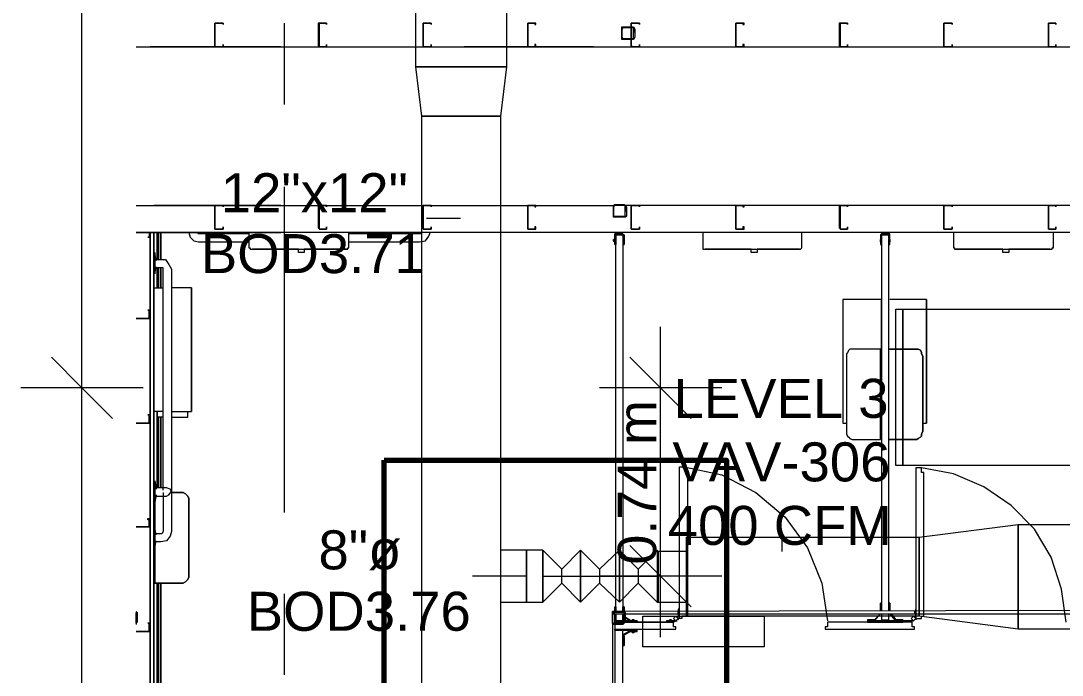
# Model space of a CAD drawing. Header units: metres. Extents: x -2 to 237, y -8 to 52.
# Drawn here: x 6.577 to 10.636, y 28.298 to 30.847 of the extents above; entities that cross this region are included whole.
import ezdxf

# ---------------------------------------------------------------- set-up
doc = ezdxf.new("R2010")
doc.units = ezdxf.units.M
doc.layers.add('HVAC - Ductos', color=5, linetype='Continuous', lineweight=0)
doc.layers.add('PDF3_Text', color=7, linetype='Continuous', lineweight=0)
doc.layers.add('PDF3_Geometry', color=7, linetype='Continuous', lineweight=0, true_color=0xaaaaaa)
doc.layers.add('PDF3_Solid Fills', color=7, linetype='Continuous', lineweight=0, true_color=0xffffff)
doc.styles.add('PDF Helvetica', font='')
doc.styles.get('PDF Helvetica').set_extended_font_data('Helvetica')

msp = doc.modelspace()

# ---------------------------------------------------------------- hatches: boundary and pattern name
at = {"layer": 'PDF3_Solid Fills', "lineweight": 0, "transparency": 33554559}
h = msp.add_hatch(color=256, dxfattribs=at)
h.paths.add_polyline_path([(8.924, 30.7783), (8.9606, 30.7737), (8.9606, 30.7737), (8.9606, 30.7783)])
h.paths.add_polyline_path([(8.9606, 30.8195), (8.9606, 30.8241), (8.924, 30.8241)])
h.paths.add_polyline_path([(8.9698, 30.8149), (8.9652, 30.8149), (8.9652, 30.7828), (8.9698, 30.8149)])
h = msp.add_hatch(color=256, dxfattribs=at)
h.paths.add_polyline_path([(8.8919, 30.0862), (8.9285, 30.0816), (8.9286, 30.0816), (8.9286, 30.0862)])
h.paths.add_polyline_path([(8.9286, 30.1274), (8.9286, 30.132), (8.8919, 30.132)])
h.paths.add_polyline_path([(8.9377, 30.1228), (8.9332, 30.1228), (8.9332, 30.0862), (8.9377, 30.1228)])
h = msp.add_hatch(color=256, dxfattribs=at)
h.paths.add_polyline_path([(8.9286, 28.5416), (8.9286, 28.5049), (8.9332, 28.5416)])
h.paths.add_polyline_path([(8.924, 28.5416), (8.924, 28.5461), (8.8873, 28.5461)])
h.paths.add_polyline_path([(8.8873, 28.5004), (8.924, 28.4958), (8.924, 28.5004)])

# ---------------------------------------------------------------- linework, layer by layer
at = {"layer": 'HVAC - Ductos', "lineweight": 0}
for points in [[(6.8156, 10.4051), (6.8156, 11.4134), (6.8156, 14.7502), (6.8156, 18.2289), (6.8156, 25.5898), (6.8156, 26.3553), (6.8156, 29.417), (6.8156, 33.6429), (6.8156, 34.9721), (6.8156, 39.8809), (6.8156, 42.938), (6.8156, 46.7926), (6.8156, 47.6818)], [(8.1402, 30.4757), (8.1173, 30.6683)], [(8.1173, 30.6683), (8.4702, 30.6683)], [(8.4702, 30.6683), (8.4473, 30.4757)], [(8.4473, 30.4757), (8.1402, 30.4757)], [(8.2914, 30.077), (8.1586, 30.077)], [(9.0707, 28.4453), (9.0707, 29.6553)], [(6.6965, 29.5362), (6.8156, 29.417), (6.9348, 29.2978)], [(8.9515, 29.5362), (9.0707, 29.417), (9.1898, 29.2978)], [(7.054, 29.417), (6.8156, 29.417), (6.5773, 29.417)], [(9.309, 29.417), (9.0707, 29.417), (8.8323, 29.417)], [(13.182, 28.4774), (10.464, 28.4774), (10.464, 28.8854), (13.182, 28.8854)], [(9.5428, 28.8349), (9.5428, 28.7799)], [(8.6856, 28.7112), (8.759, 28.7845), (8.759, 28.5828), (8.6856, 28.6562), (8.6856, 28.7112), (8.6123, 28.7845), (8.5482, 28.7845), (8.5482, 28.7799), (8.5482, 28.7708), (8.5482, 28.7524), (8.5482, 28.7341), (8.5482, 28.7066), (8.5482, 28.6836), (8.5482, 28.6562), (8.5482, 28.6332), (8.5482, 28.6104), (8.5482, 28.592), (8.5482, 28.5828), (8.6123, 28.5828), (8.6123, 28.7845), (8.6123, 28.5828), (8.6856, 28.6562)], [(8.8323, 28.7112), (8.9102, 28.7845), (8.9102, 28.5828), (8.8323, 28.6562), (8.759, 28.5828), (8.759, 28.7845), (8.8323, 28.7112), (8.8323, 28.6562)], [(8.9836, 28.7112), (9.0569, 28.7845), (9.0569, 28.5828), (8.9836, 28.6562), (8.9102, 28.5828), (8.9102, 28.7845), (8.9836, 28.7112), (8.9836, 28.6562)], [(8.9515, 28.8028), (9.0707, 28.6836), (9.1898, 28.5645)], [(9.0569, 28.7845), (9.0569, 28.7799), (9.0569, 28.7616), (9.0569, 28.7341), (9.0569, 28.702), (9.0569, 28.6653), (9.0569, 28.6332), (9.0569, 28.6058), (9.0569, 28.5874), (9.0569, 28.5828)], [(8.5482, 28.6836), (8.3373, 28.6836)], [(8.6123, 28.6836), (8.6765, 28.6836), (8.7269, 28.6836), (8.7682, 28.6836), (8.8002, 28.6836), (8.8323, 28.6836), (8.869, 28.6836), (8.9011, 28.6836), (8.9423, 28.6836), (8.9927, 28.6836), (9.0569, 28.6836)], [(9.309, 28.6836), (9.0707, 28.6836), (8.8323, 28.6836)]]:
    msp.add_lwpolyline(points, dxfattribs=at)
for points in [[(8.1173, 30.6683), (8.1173, 34.0095), (8.4702, 34.0095), (8.4702, 30.6683)], [(8.4473, 30.4757), (8.4473, 27.9458), (8.1402, 27.9458), (8.1402, 30.4757)], [(10.0148, 29.7241), (10.0148, 29.1145), (9.9873, 29.1145), (9.9873, 29.7241)], [(13.0307, 29.1145), (10.0148, 29.1145), (10.0148, 29.7241), (13.0307, 29.7241)], [(10.464, 28.4774), (10.079, 28.5278), (10.079, 28.8349), (10.464, 28.8854)], [(9.1715, 28.8349), (10.079, 28.8349), (10.079, 28.5278), (9.1715, 28.5278)], [(8.5482, 28.6836), (8.5482, 28.7066), (8.5482, 28.7341), (8.5482, 28.7524), (8.5482, 28.7708), (8.5482, 28.7799), (8.5482, 28.7845), (8.4473, 28.7845), (8.4473, 28.7799), (8.4473, 28.7708), (8.4473, 28.7524), (8.4473, 28.7341), (8.4473, 28.7066), (8.4473, 28.6836), (8.4473, 28.6562), (8.4473, 28.6332), (8.4473, 28.6104), (8.4473, 28.592), (8.4473, 28.5828), (8.5482, 28.5828), (8.5482, 28.592), (8.5482, 28.6104), (8.5482, 28.6332), (8.5482, 28.6562)], [(8.6123, 28.7845), (8.6123, 28.7799), (8.6123, 28.7708), (8.6123, 28.7524), (8.6123, 28.7341), (8.6123, 28.7066), (8.6123, 28.6836), (8.6123, 28.6562), (8.6123, 28.6332), (8.6123, 28.6104), (8.6123, 28.592), (8.6123, 28.5828), (8.6123, 28.592), (8.6123, 28.6104), (8.6123, 28.6332), (8.6123, 28.6562), (8.6123, 28.6836), (8.6123, 28.7066), (8.6123, 28.7341), (8.6123, 28.7524), (8.6123, 28.7708), (8.6123, 28.7799)], [(9.0615, 28.7799), (9.0615, 28.7754), (9.0615, 28.757), (9.0615, 28.7341), (9.0615, 28.6974), (9.0615, 28.6653), (9.0615, 28.6332), (9.0615, 28.6058), (9.0615, 28.5874), (9.0615, 28.5828), (9.1715, 28.5828), (9.1715, 28.5874), (9.1715, 28.5966), (9.1715, 28.6104), (9.1715, 28.6332), (9.1715, 28.6562), (9.1715, 28.6836), (9.1715, 28.7066), (9.1715, 28.7341), (9.1715, 28.7524), (9.1715, 28.7708), (9.1715, 28.7799), (9.0615, 28.7799), (9.0569, 28.7845), (9.0569, 28.7799), (9.0569, 28.7616), (9.0569, 28.7341), (9.0569, 28.702), (9.0569, 28.6653), (9.0569, 28.6332), (9.0569, 28.6058), (9.0569, 28.5874), (9.0569, 28.5828), (9.0615, 28.5828), (9.0615, 28.5874), (9.0615, 28.6058), (9.0615, 28.6332), (9.0615, 28.6653), (9.0615, 28.6974), (9.0615, 28.7341), (9.0615, 28.757), (9.0615, 28.7754)], [(9.0615, 28.7799), (9.0615, 28.7708), (9.0615, 28.7524), (9.0615, 28.7341), (9.0615, 28.7066), (9.0615, 28.6836), (9.0615, 28.6562), (9.0615, 28.6332), (9.0615, 28.6104), (9.0615, 28.5966), (9.0615, 28.5874), (9.0615, 28.5828), (9.0615, 28.5874), (9.0615, 28.5966), (9.0615, 28.6104), (9.0615, 28.6332), (9.0615, 28.6562), (9.0615, 28.6836), (9.0615, 28.7066), (9.0615, 28.7341), (9.0615, 28.7524), (9.0615, 28.7708)], [(9.0019, 28.4086), (9.0019, 28.5278), (9.474, 28.5278), (9.474, 28.4086)]]:
    msp.add_lwpolyline(points, close=True, dxfattribs=at)
at = {"layer": 'PDF3_Geometry', "lineweight": 0}
for points in [[(7.3656, 30.8378), (7.3335, 30.8378), (7.3335, 30.7507), (7.3335, 30.7461), (7.3656, 30.7461), (7.3656, 30.7553), (7.3656, 30.7461), (7.3335, 30.7461), (7.3335, 30.7507), (7.3335, 30.8378), (7.3656, 30.8378), (7.3656, 30.8333)], [(7.769, 30.8378), (7.7414, 30.8378), (7.7368, 30.8378), (7.7368, 30.7507), (7.7414, 30.7461), (7.769, 30.7461), (7.769, 30.7553), (7.769, 30.7461), (7.7414, 30.7461), (7.7414, 30.7507), (7.7414, 30.8378), (7.769, 30.8378), (7.769, 30.8333)], [(8.1448, 30.8378), (8.1448, 30.7507), (8.1448, 30.7461), (8.1769, 30.7461), (8.1769, 30.7553), (8.1769, 30.7461), (8.1448, 30.7461), (8.1448, 30.7507), (8.1448, 30.8378), (8.1769, 30.8378)], [(8.1769, 30.8333), (8.1769, 30.8378)], [(8.5848, 30.8378), (8.5527, 30.8378), (8.5527, 30.7507), (8.5527, 30.7461), (8.5848, 30.7461), (8.5848, 30.7553), (8.5802, 30.7553), (8.5802, 30.7461), (8.5527, 30.7461), (8.5527, 30.7507), (8.5527, 30.8378), (8.5802, 30.8378), (8.5802, 30.8333), (8.5848, 30.8333)], [(8.924, 30.7783), (8.9606, 30.7783), (8.9652, 30.7783), (8.9652, 30.7828), (8.9652, 30.8149), (8.9652, 30.8195), (8.9606, 30.8195), (8.924, 30.8195), (8.9194, 30.8149), (8.9194, 30.8241), (8.924, 30.8241), (8.9606, 30.8241), (8.9652, 30.8241), (8.9698, 30.8149), (8.9698, 30.7828), (8.9652, 30.7737), (8.9606, 30.7737), (8.924, 30.7737), (8.9194, 30.7737), (8.9194, 30.7828)], [(8.9606, 30.8378), (8.956, 30.8378), (8.956, 30.8241), (8.956, 30.8378), (8.9606, 30.8378), (8.9882, 30.8378)], [(8.956, 30.7783), (8.956, 30.8195)], [(8.9882, 30.8333), (8.9882, 30.8378)], [(9.396, 30.8378), (9.364, 30.8378), (9.364, 30.7507), (9.364, 30.7461), (9.396, 30.7461), (9.396, 30.7553), (9.3915, 30.7553), (9.3915, 30.7461), (9.364, 30.7461), (9.364, 30.7507), (9.364, 30.8378), (9.3915, 30.8378), (9.3915, 30.8333), (9.396, 30.8333)], [(9.7994, 30.8378), (9.7719, 30.8378), (9.7673, 30.8378), (9.7673, 30.7507), (9.7719, 30.7461), (9.7994, 30.7461), (9.7994, 30.7553), (9.7994, 30.7461), (9.7719, 30.7461), (9.7719, 30.7507), (9.7719, 30.8378), (9.7994, 30.8378), (9.7994, 30.8333)], [(10.2073, 30.8378), (10.1752, 30.8378), (10.1752, 30.7507), (10.1752, 30.7461), (10.2073, 30.7461), (10.2073, 30.7553), (10.2073, 30.7461), (10.1752, 30.7461), (10.1752, 30.7507), (10.1752, 30.8378), (10.2073, 30.8378), (10.2073, 30.8333)], [(10.6106, 30.8378), (10.5832, 30.8378), (10.5832, 30.7507), (10.5832, 30.7461), (10.6106, 30.7461), (10.6106, 30.7553), (10.6106, 30.7461), (10.5832, 30.7461), (10.5832, 30.7507), (10.5832, 30.8378), (10.6106, 30.8378), (10.6106, 30.8333)], [(8.956, 30.7507), (8.9606, 30.7461), (8.9882, 30.7461), (8.9882, 30.7553), (8.9882, 30.7461), (8.9606, 30.7461), (8.956, 30.7461), (8.956, 30.7507), (8.956, 30.7737)], [(7.109, 30.1274), (7.0998, 30.1274), (7.109, 30.1274), (7.1135, 30.1274), (7.1181, 30.1274), (7.1135, 30.1274)], [(7.3656, 30.1274), (7.3335, 30.1274), (7.3335, 30.0403), (7.3335, 30.0358), (7.3656, 30.0358), (7.3656, 30.0449), (7.3656, 30.0358), (7.3335, 30.0358), (7.3335, 30.0403), (7.3335, 30.1274), (7.3656, 30.1274), (7.3656, 30.1228)], [(7.769, 30.1274), (7.7414, 30.1274), (7.7368, 30.1274), (7.7368, 30.0403), (7.7414, 30.0358), (7.769, 30.0358), (7.769, 30.0449), (7.769, 30.0358), (7.7414, 30.0358), (7.7414, 30.0403), (7.7414, 30.1274), (7.769, 30.1274), (7.769, 30.1228)], [(8.1448, 30.1274), (8.1448, 30.0403), (8.1448, 30.0358), (8.1769, 30.0358), (8.1769, 30.0449), (8.1769, 30.0358), (8.1448, 30.0358), (8.1448, 30.0403), (8.1448, 30.1274), (8.1769, 30.1274)], [(8.1769, 30.1228), (8.1769, 30.1274)], [(8.5848, 30.1274), (8.5527, 30.1274), (8.5527, 30.0403), (8.5527, 30.0358), (8.5848, 30.0358), (8.5848, 30.0449), (8.5802, 30.0449), (8.5802, 30.0358), (8.5527, 30.0358), (8.5527, 30.0403), (8.5527, 30.1274), (8.5802, 30.1274), (8.5802, 30.1228), (8.5848, 30.1228)], [(8.9377, 30.0862), (8.9332, 30.0816), (8.9286, 30.0816), (8.8919, 30.0816), (8.8873, 30.0816), (8.8873, 30.0862), (8.8873, 30.1228), (8.8873, 30.1274), (8.8919, 30.132), (8.9286, 30.132), (8.9332, 30.1274), (8.9377, 30.1228)], [(8.9286, 30.1274), (8.8919, 30.1274), (8.8873, 30.1228), (8.8873, 30.0862), (8.8919, 30.0862), (8.9286, 30.0862), (8.9332, 30.0862), (8.9332, 30.1228), (8.9332, 30.1274)], [(8.9882, 30.1274), (8.9606, 30.1274), (8.956, 30.1274), (8.956, 30.0403), (8.956, 30.0358), (8.9606, 30.0358), (8.9882, 30.0358), (8.9882, 30.0449), (8.9882, 30.0358), (8.9606, 30.0358), (8.956, 30.0358), (8.956, 30.0403), (8.956, 30.1274), (8.9606, 30.1274), (8.9882, 30.1274), (8.9882, 30.1228)], [(9.396, 30.1274), (9.364, 30.1274), (9.364, 30.0403), (9.364, 30.0358), (9.396, 30.0358), (9.396, 30.0449), (9.3915, 30.0449), (9.3915, 30.0358), (9.364, 30.0358), (9.364, 30.0403), (9.364, 30.1274), (9.3915, 30.1274), (9.3915, 30.1228), (9.396, 30.1228)], [(9.7994, 30.1274), (9.7719, 30.1274), (9.7673, 30.1274), (9.7673, 30.0403), (9.7719, 30.0358), (9.7994, 30.0358), (9.7994, 30.0449), (9.7994, 30.0358), (9.7719, 30.0358), (9.7719, 30.0403), (9.7719, 30.1274), (9.7994, 30.1274), (9.7994, 30.1228)], [(10.2073, 30.1274), (10.1752, 30.1274), (10.1752, 30.0403), (10.1752, 30.0358), (10.2073, 30.0358), (10.2073, 30.0449), (10.2073, 30.0358), (10.1752, 30.0358), (10.1752, 30.0403), (10.1752, 30.1274), (10.2073, 30.1274), (10.2073, 30.1228)], [(10.6106, 30.1274), (10.5832, 30.1274), (10.5832, 30.0403), (10.5832, 30.0358), (10.6106, 30.0358), (10.6106, 30.0449), (10.6106, 30.0358), (10.5832, 30.0358), (10.5832, 30.0403), (10.5832, 30.1274), (10.6106, 30.1274), (10.6106, 30.1228)], [(7.0952, 29.9395), (7.0952, 30.022)], [(7.109, 29.9166), (7.109, 30.022)], [(7.109, 30.022), (7.109, 29.9166)], [(7.1135, 29.9166), (7.1135, 30.022)], [(7.1135, 29.9166), (7.1135, 30.022)], [(8.8919, 29.9945), (8.8873, 29.9945)], [(8.8919, 30.0128), (8.8919, 30.0174), (8.8965, 30.0174), (8.924, 30.0174), (8.924, 30.0128), (8.9286, 30.0128), (8.9286, 29.9762), (8.924, 29.9762), (8.9286, 29.9762), (8.9286, 30.0128), (8.924, 30.0128), (8.924, 30.0174), (8.8965, 30.0174), (8.8919, 30.0174), (8.8919, 30.0128), (8.8919, 29.9762), (8.8965, 29.9762), (8.8965, 30.0128), (8.924, 30.0128), (8.8965, 30.0128), (8.8965, 29.9762), (8.8919, 29.9762)], [(8.8919, 29.9854), (8.8919, 29.9899), (8.8919, 29.9945), (8.8919, 29.9899)], [(8.8919, 29.9854), (8.8919, 29.9899), (8.8919, 29.9945), (8.8919, 29.9899)], [(8.9286, 29.9945), (8.9286, 29.9899), (8.9286, 29.9854), (8.9286, 29.9899)], [(8.9286, 29.9945), (8.9286, 29.9899), (8.9286, 29.9854), (8.9286, 29.9899)], [(9.9278, 30.0128), (9.9278, 29.9762), (9.9323, 29.9762), (9.9323, 30.0128), (9.9598, 30.0128), (9.9598, 29.9762), (9.9644, 29.9762), (9.9644, 30.0128), (9.9644, 30.0174), (9.9598, 30.0174), (9.9323, 30.0174)], [(9.9278, 29.9854), (9.9278, 29.9899), (9.9278, 29.9945), (9.9278, 29.9899)], [(9.9278, 29.9854), (9.9278, 29.9899), (9.9278, 29.9945), (9.9278, 29.9899)], [(9.9644, 29.9945), (9.9644, 29.9899), (9.9644, 29.9854), (9.9644, 29.9899)], [(9.9644, 29.9945), (9.9644, 29.9899), (9.9644, 29.9854), (9.9644, 29.9899)], [(7.7323, 29.9578), (7.6819, 29.9578)], [(8.8873, 29.9899), (8.8919, 29.9854)], [(8.9286, 29.9854), (8.9286, 29.9899)], [(9.4969, 29.9578), (9.4465, 29.9578)], [(9.9278, 29.9899), (9.9278, 29.9854)], [(9.9644, 29.9854), (9.9644, 29.9899)], [(10.4732, 29.9578), (10.4274, 29.9578)], [(7.0998, 29.9441), (7.0998, 29.9349), (7.0998, 29.9211), (7.0998, 29.8982), (7.0998, 29.8754), (7.0998, 29.8616), (7.0998, 29.8662), (7.0998, 29.8845), (7.0998, 29.9074), (7.0998, 29.9257), (7.0998, 29.9395)], [(7.0998, 29.8616), (7.0998, 29.8662), (7.0998, 29.88), (7.0998, 29.9028), (7.0998, 29.9211), (7.0998, 29.9349), (7.0998, 29.9441), (7.0998, 29.9349), (7.0998, 29.9211), (7.0998, 29.9028), (7.0998, 29.88), (7.0998, 29.8662)], [(7.0998, 29.9166), (7.0998, 29.912), (7.0998, 29.9074), (7.0998, 29.9028), (7.0998, 29.8982), (7.0998, 29.8937), (7.0998, 29.8891), (7.0998, 29.8937), (7.0998, 29.8982), (7.0998, 29.9028), (7.0998, 29.9074), (7.0998, 29.912)], [(7.109, 29.8066), (7.109, 29.8845)], [(7.109, 29.8845), (7.109, 29.8066)], [(7.1135, 29.8066), (7.1135, 29.8845)], [(7.1135, 29.8066), (7.1135, 29.8845)], [(7.0952, 29.8066), (7.0952, 29.8662)], [(7.0952, 29.8066), (7.0952, 29.8662)], [(7.0814, 29.6874), (7.0769, 29.6874), (7.0769, 29.7195), (7.0723, 29.7195), (7.0814, 29.7195)], [(9.9278, 29.5682), (9.8223, 29.5682), (9.8178, 29.5682), (9.8086, 29.5682), (9.804, 29.5637), (9.7994, 29.5545), (9.7948, 29.5499), (9.7948, 29.5407), (9.7948, 29.2474), (9.7948, 29.2382), (9.7994, 29.2291), (9.804, 29.2245), (9.8086, 29.2199), (9.8178, 29.2153), (9.8223, 29.2153), (9.9278, 29.2153), (9.9278, 29.5682), (9.8223, 29.5682), (9.8178, 29.5682), (9.8086, 29.5682), (9.804, 29.5637), (9.7994, 29.5545), (9.7948, 29.5499), (9.7948, 29.5407), (9.7948, 29.2474), (9.7948, 29.2382), (9.7994, 29.2291), (9.804, 29.2245), (9.8086, 29.2199), (9.8178, 29.2153), (9.8223, 29.2153), (9.9278, 29.2153), (9.9278, 29.5682), (9.8223, 29.5682), (9.8178, 29.5682), (9.8086, 29.5682), (9.804, 29.5637), (9.7994, 29.5545), (9.7948, 29.5499), (9.7948, 29.5407), (9.7948, 29.2474), (9.7948, 29.2382), (9.7994, 29.2291), (9.804, 29.2245), (9.8086, 29.2199), (9.8178, 29.2153), (9.8223, 29.2153), (9.9278, 29.2153)], [(9.9598, 29.5682), (10.0606, 29.5682), (10.0698, 29.5682), (10.0744, 29.5682), (10.0836, 29.5637), (10.0882, 29.5545), (10.0882, 29.5499), (10.0928, 29.5407), (10.0928, 29.2474), (10.0882, 29.2382), (10.0882, 29.2291), (10.0836, 29.2245), (10.0744, 29.2199), (10.0698, 29.2153), (10.0606, 29.2153), (9.9598, 29.2153), (10.0606, 29.2153), (10.0698, 29.2153), (10.0744, 29.2199), (10.0836, 29.2245), (10.0882, 29.2291), (10.0882, 29.2382), (10.0928, 29.2474), (10.0928, 29.5407), (10.0882, 29.5499), (10.0882, 29.5545), (10.0836, 29.5637), (10.0744, 29.5682), (10.0698, 29.5682), (10.0606, 29.5682)], [(7.0814, 29.2841), (7.0769, 29.2795), (7.0769, 29.2841), (7.0769, 29.3116), (7.0723, 29.3116), (7.0814, 29.3116)], [(7.0952, 29.0504), (7.0952, 29.3254)], [(7.0952, 29.0504), (7.0952, 29.3254)], [(7.109, 29.3254), (7.109, 29.0274), (7.109, 29.3024), (7.109, 29.0274)], [(7.1135, 29.0274), (7.1135, 29.3024)], [(7.1135, 29.0274), (7.1135, 29.3024)], [(10.0973, 28.5278), (10.0973, 29.087), (10.0882, 29.087), (10.0882, 29.1053), (10.0652, 29.1053), (10.0652, 28.5186), (10.0882, 28.5186), (10.0882, 28.5278)], [(7.0998, 29.0549), (7.0998, 29.0458), (7.0998, 29.032), (7.0998, 29.0091), (7.0998, 28.9862), (7.0998, 28.977), (7.0998, 28.9724), (7.0998, 28.977), (7.0998, 28.9953), (7.0998, 29.0182), (7.0998, 29.0366), (7.0998, 29.0504)], [(7.0998, 28.9724), (7.0998, 28.977), (7.0998, 28.9907), (7.0998, 29.0136), (7.0998, 29.032), (7.0998, 29.0458), (7.0998, 29.0549), (7.0998, 29.0458), (7.0998, 29.032), (7.0998, 29.0136), (7.0998, 28.9907), (7.0998, 28.977)], [(7.0998, 29.0549), (7.0998, 29.0458), (7.0998, 29.032), (7.0998, 29.0091), (7.0998, 28.9862), (7.0998, 28.977), (7.0998, 28.9724), (7.0998, 28.977), (7.0998, 28.9953), (7.0998, 29.0182), (7.0998, 29.0366), (7.0998, 29.0504)], [(7.0998, 28.9724), (7.0998, 28.977), (7.0998, 28.9907), (7.0998, 29.0136), (7.0998, 29.032), (7.0998, 29.0458), (7.0998, 29.0549), (7.0998, 29.0458), (7.0998, 29.032), (7.0998, 29.0136), (7.0998, 28.9907), (7.0998, 28.977)], [(7.0998, 29.0136), (7.0998, 29.0182), (7.0998, 29.0228), (7.0998, 29.0274), (7.0998, 29.0228), (7.0998, 29.0182), (7.0998, 29.0136), (7.0998, 29.0091), (7.0998, 29.0045), (7.0998, 28.9999), (7.0998, 29.0045), (7.0998, 29.0091), (7.0998, 29.0136), (7.0998, 29.0091), (7.0998, 29.0045), (7.0998, 28.9999), (7.0998, 29.0045), (7.0998, 29.0091), (7.0998, 29.0136), (7.0998, 29.0182), (7.0998, 29.0228), (7.0998, 29.0274), (7.0998, 29.0228), (7.0998, 29.0182)], [(7.164, 29.0091), (7.2006, 29.0091), (7.2098, 29.0091), (7.219, 29.0045), (7.2235, 28.9999), (7.2281, 28.9953), (7.2327, 28.9862), (7.2327, 28.9816), (7.2327, 28.6836), (7.2327, 28.6791), (7.2281, 28.6699), (7.2235, 28.6653), (7.219, 28.6608), (7.2098, 28.6562), (7.2006, 28.6562), (7.0998, 28.6562), (7.0998, 29.0091), (7.0998, 28.6562), (7.2006, 28.6562), (7.2098, 28.6562), (7.219, 28.6608), (7.2235, 28.6653), (7.2281, 28.6699), (7.2327, 28.6791), (7.2327, 28.6836), (7.2327, 28.9816), (7.2327, 28.9862), (7.2281, 28.9953), (7.2235, 28.9999), (7.219, 29.0045), (7.2098, 29.0091), (7.2006, 29.0091)], [(7.0952, 28.8716), (7.0952, 28.977)], [(7.0952, 28.8716), (7.0952, 28.977)], [(7.0814, 28.8762), (7.0769, 28.8762), (7.0769, 28.9036), (7.0723, 28.9036), (7.0723, 28.9082), (7.0814, 28.9082)], [(7.0998, 28.8716), (7.0998, 28.867), (7.0998, 28.8486), (7.0998, 28.8257), (7.0998, 28.8074), (7.0998, 28.7936), (7.0998, 28.7982), (7.0998, 28.8166), (7.0998, 28.8395), (7.0998, 28.8578)], [(7.0998, 28.7936), (7.0998, 28.7982), (7.0998, 28.812), (7.0998, 28.8303), (7.0998, 28.8532), (7.0998, 28.867), (7.0998, 28.8716), (7.0998, 28.867), (7.0998, 28.8532), (7.0998, 28.8303), (7.0998, 28.812), (7.0998, 28.7982)], [(7.0998, 28.8166), (7.0998, 28.8211), (7.0998, 28.8257), (7.0998, 28.8303), (7.0998, 28.8349), (7.0998, 28.8395), (7.0998, 28.8441), (7.0998, 28.8486), (7.0998, 28.8441), (7.0998, 28.8395), (7.0998, 28.8349), (7.0998, 28.8303), (7.0998, 28.8257), (7.0998, 28.8211)], [(7.0952, 26.9832), (7.0952, 28.7936)], [(7.1135, 26.997), (7.1135, 28.6562), (7.1135, 26.997), (7.1135, 28.6562), (7.1135, 26.997), (7.1135, 28.6562), (7.1135, 26.997), (8.8827, 26.997), (8.8919, 26.997), (8.8827, 26.997), (7.109, 26.997), (7.109, 28.6562), (7.109, 26.997), (7.109, 28.6562), (7.109, 26.997), (7.109, 28.6562), (7.109, 26.997), (8.8782, 26.997), (7.109, 26.997), (8.8782, 26.997)], [(7.1227, 27.0107), (7.1227, 28.6562), (7.1227, 27.0107), (8.8827, 27.0107)], [(8.9332, 28.5049), (8.9286, 28.5004), (8.924, 28.4958), (8.8873, 28.4958), (8.8827, 28.5004), (8.8827, 28.5049), (8.8827, 28.5416), (8.8827, 28.5461), (8.8873, 28.5461), (8.924, 28.5461), (8.9286, 28.5461), (8.9332, 28.5416)], [(8.924, 28.5416), (8.8873, 28.5416), (8.8827, 28.5416), (8.8827, 28.5049), (8.8873, 28.5004), (8.924, 28.5004), (8.9286, 28.5004), (8.9286, 28.5049), (8.9286, 28.5416)], [(8.8919, 28.5599), (8.8919, 28.5553)], [(8.8919, 28.5507), (8.8919, 28.5553), (8.8919, 28.5599), (8.8919, 28.5553)], [(8.8919, 28.5507), (8.8919, 28.5553), (8.8919, 28.5599), (8.8919, 28.5553)], [(8.9286, 28.5553), (8.9286, 28.5599)], [(8.9286, 28.5599), (8.9286, 28.5553), (8.9286, 28.5507), (8.9286, 28.5553)], [(8.9286, 28.5599), (8.9286, 28.5553), (8.9286, 28.5507), (8.9286, 28.5553)], [(8.9286, 28.537), (8.9286, 28.5278)], [(9.9278, 28.5645), (9.9278, 28.5599)], [(9.9278, 28.5553), (9.9278, 28.5599), (9.9278, 28.5645), (9.9278, 28.5599)], [(9.9278, 28.5553), (9.9278, 28.5599), (9.9278, 28.5645), (9.9278, 28.5599)], [(9.9644, 28.5599), (9.9644, 28.5645)], [(10.0652, 28.5278), (10.0652, 28.5553)], [(7.0814, 28.4728), (7.0769, 28.4682), (7.0769, 28.4728), (7.0769, 28.5004), (7.0723, 28.5004), (7.0814, 28.5004)], [(8.9286, 28.5049), (8.8965, 28.5049), (8.8919, 28.5049)], [(8.9011, 28.5095), (8.9056, 28.5095), (8.9102, 28.5095), (8.9056, 28.5095)], [(8.9011, 28.5095), (8.9056, 28.5095), (8.9102, 28.5095), (8.9056, 28.5095)], [(8.9102, 28.5095), (8.9056, 28.5095)], [(8.9515, 28.5095), (8.979, 28.5095), (8.9515, 28.5095), (8.9515, 28.514), (8.9332, 28.5232)], [(8.9606, 28.514), (8.9606, 28.5095)], [(8.9698, 28.5095), (8.9652, 28.514)], [(9.1394, 28.5186), (9.1302, 28.5278), (9.121, 28.5186), (9.1302, 28.5095)], [(10.0606, 28.4774), (10.0606, 28.4866), (10.0515, 28.4866), (10.0515, 28.5049), (9.7215, 28.5049), (9.7215, 28.4866), (9.7123, 28.4866), (9.7123, 28.4774)], [(10.0148, 28.5049), (10.0148, 28.5095), (9.8773, 28.5095), (9.8773, 28.5049)], [(9.8957, 28.514), (9.8911, 28.514)], [(9.8911, 28.514), (9.8957, 28.514), (9.9002, 28.514), (9.9048, 28.514), (9.9002, 28.514), (9.8957, 28.514)], [(9.8911, 28.514), (9.8957, 28.514), (9.9002, 28.514), (9.9048, 28.514), (9.9002, 28.514), (9.8957, 28.514)], [(9.9048, 28.514), (9.9002, 28.514)], [(10.0011, 28.514), (9.9965, 28.514)], [(10.0652, 28.5186), (10.056, 28.5278), (10.0469, 28.5186), (10.056, 28.5095)], [(8.924, 27.9686), (8.924, 28.4728), (8.9011, 28.4728), (8.8919, 28.4728), (8.8919, 27.9824), (8.9148, 27.9824), (8.9148, 27.9686)], [(8.9606, 28.4682), (8.9606, 28.4636)], [(8.9698, 28.4682), (8.9652, 28.4682), (8.9606, 28.4682), (8.9652, 28.4682)], [(8.9698, 28.4682), (8.9652, 28.4682), (8.9606, 28.4682), (8.9652, 28.4682)], [(8.9652, 28.4636), (8.9698, 28.4682)], [(8.9286, 28.427), (8.9286, 28.4316)]]:
    msp.add_lwpolyline(points, close=True, dxfattribs=at)
for points in [[(7.604, 30.8378), (7.604, 30.5216)], [(8.9194, 30.7828), (8.9194, 30.8149), (8.9194, 30.7828)], [(8.9606, 30.8195), (8.9606, 30.8241)], [(7.0265, 30.7461), (12.8886, 30.7461), (15.5791, 30.7461), (12.8886, 30.7461), (12.8886, 30.7874), (13.017, 30.7874), (13.4249, 30.7874), (13.8282, 30.7874)], [(8.9194, 30.7783), (8.9194, 30.7828)], [(7.5902, 30.7461), (7.0952, 30.7461), (7.0814, 30.7461)], [(8.8094, 30.7461), (8.3052, 30.7461)], [(7.604, 30.2007), (7.604, 28.9312)], [(7.0265, 30.1274), (8.8919, 30.1274)], [(7.5902, 30.1274), (7.0952, 30.1274), (7.109, 30.1274), (7.1135, 30.1274), (7.1181, 30.1274), (7.1227, 30.1274)], [(7.109, 30.1274), (7.0952, 30.1274), (7.109, 30.1274), (7.1135, 30.1274)], [(15.5791, 30.1274), (12.8932, 30.1274), (8.9286, 30.1274)], [(12.6915, 30.022), (7.0265, 30.022), (7.0769, 30.022), (7.0769, 30.0037), (7.0723, 30.0037), (7.0814, 30.0037), (7.0814, 30.022), (7.0952, 30.022), (7.5902, 30.022)], [(14.9832, 26.9649), (14.9832, 26.9832), (14.9832, 26.9512), (14.9832, 26.9832), (14.9695, 26.9832), (14.9512, 26.9832), (7.0265, 26.9832), (7.0814, 26.9832), (7.0814, 30.022), (7.0814, 26.9832), (7.0952, 26.9832), (7.0952, 30.022), (7.0952, 26.9832), (7.0952, 28.7936)], [(7.0952, 30.022), (7.0952, 26.9832)], [(7.0952, 30.022), (7.0952, 29.9395)], [(7.0952, 26.9832), (7.0952, 30.022)], [(7.0952, 30.022), (7.0952, 29.9395)], [(7.0998, 29.9166), (7.1227, 29.9166), (7.1227, 30.022), (7.1227, 29.9166), (7.1411, 29.9166), (7.1548, 29.8982), (7.164, 29.88), (7.164, 28.8578), (7.1594, 28.8395), (7.1457, 28.8211), (7.1227, 28.8166), (7.0998, 28.8166)], [(7.109, 29.9166), (7.109, 30.022)], [(7.109, 30.022), (7.109, 29.9166)], [(7.109, 30.022), (7.109, 29.9166)], [(7.109, 29.9166), (7.109, 30.022)], [(7.1135, 30.022), (7.1135, 29.9166)], [(7.1135, 30.022), (7.1135, 29.9166)], [(7.2327, 30.022), (7.2373, 30.0037), (7.2511, 29.9899), (7.2694, 29.9854), (7.4664, 29.9854)], [(7.4664, 30.0174), (7.2694, 30.0174), (7.2648, 30.022)], [(7.8469, 29.9578), (7.8515, 29.9578), (7.8515, 29.9624), (7.856, 29.9624), (7.856, 29.967), (7.856, 30.022), (7.4664, 30.022), (7.4664, 29.967), (7.4664, 29.9624), (7.471, 29.9624), (7.471, 29.9578), (7.4756, 29.9578), (7.4802, 29.9578)], [(8.1356, 30.022), (8.1356, 30.0174), (8.131, 30.0174), (7.856, 30.0174)], [(7.856, 29.9854), (8.131, 29.9854), (8.154, 29.9899), (8.1677, 30.0082), (8.1723, 30.022)], [(8.8873, 29.9945), (8.8873, 29.9899), (8.8873, 29.9945)], [(8.8873, 29.9945), (8.8873, 29.9899), (8.8873, 29.9945)], [(8.8965, 28.5645), (8.8919, 28.5645), (8.8919, 28.5461), (8.8919, 28.5507), (8.8919, 28.5461), (8.8919, 28.5645), (8.8965, 28.5645), (8.8965, 28.5461), (8.8965, 30.0128), (8.924, 30.0128), (8.924, 28.5461), (8.924, 28.5645), (8.9286, 28.5645), (8.9286, 28.5461), (8.9286, 28.5507), (8.9286, 28.5461), (8.9286, 28.5645), (8.924, 28.5645)], [(8.9286, 29.9899), (8.9286, 29.9945), (8.9286, 29.9899)], [(8.9286, 29.9899), (8.9286, 29.9945), (8.9286, 29.9899)], [(9.6115, 29.9578), (9.6161, 29.9578), (9.6207, 29.9624), (9.6207, 29.967), (9.6207, 30.022), (9.2356, 30.022), (9.2356, 29.967), (9.2356, 29.9624), (9.2356, 29.9578), (9.2402, 29.9578), (9.2448, 29.9578)], [(9.9598, 29.9762), (9.9644, 29.9762), (9.9644, 30.0128), (9.9644, 30.0174), (9.9598, 30.0174), (9.9323, 30.0174), (9.9278, 30.0128), (9.9278, 29.9762), (9.9323, 29.9762)], [(9.9323, 30.0128), (9.9598, 30.0128), (9.9323, 30.0128), (9.9323, 28.5507), (9.9323, 28.5782), (9.9278, 28.5782), (9.9278, 28.5507), (9.9278, 28.5782), (9.9323, 28.5782)], [(9.9278, 29.9945), (9.9278, 29.9899), (9.9278, 29.9945)], [(9.9278, 29.9945), (9.9278, 29.9899), (9.9278, 29.9945)], [(9.9598, 28.5782), (9.9644, 28.5782), (9.9644, 28.5507), (9.9644, 28.5782), (9.9598, 28.5782), (9.9598, 28.5507), (9.9598, 30.0128)], [(9.9644, 29.9899), (9.9644, 29.9945), (9.9644, 29.9899)], [(9.9644, 29.9899), (9.9644, 29.9945), (9.9644, 29.9899)], [(10.5878, 29.9578), (10.5924, 29.9578), (10.5969, 29.9578), (10.5969, 29.9624), (10.6015, 29.9624), (10.6015, 29.967), (10.6015, 30.022), (10.2119, 30.022), (10.2119, 29.967), (10.2119, 29.9624), (10.2165, 29.9624), (10.2165, 29.9578), (10.221, 29.9578)], [(7.6086, 29.9578), (7.4802, 29.9578), (7.8469, 29.9578), (7.7323, 29.9578)], [(7.659, 29.9578), (7.6086, 29.9578), (7.659, 29.9578)], [(7.6819, 29.9578), (7.6819, 29.9441), (7.659, 29.9441), (7.659, 29.9578)], [(9.3732, 29.9578), (9.2448, 29.9578), (9.6115, 29.9578), (9.4969, 29.9578)], [(9.4236, 29.9578), (9.3732, 29.9578), (9.4236, 29.9578)], [(9.4465, 29.9578), (9.4465, 29.9441), (9.4236, 29.9441), (9.4236, 29.9578)], [(10.354, 29.9578), (10.221, 29.9578), (10.5878, 29.9578), (10.4732, 29.9578)], [(10.4044, 29.9578), (10.354, 29.9578), (10.4044, 29.9578)], [(10.4274, 29.9578), (10.4274, 29.9441), (10.4044, 29.9441), (10.4044, 29.9578)], [(7.1044, 29.912), (7.0998, 29.9441)], [(7.0998, 29.8616), (7.1044, 29.8891)], [(7.1319, 29.0182), (7.1319, 29.0228), (7.1319, 29.88), (7.1319, 29.8845), (7.1227, 29.8845), (7.1227, 29.8066), (7.1227, 29.8845), (7.0998, 29.8845)], [(7.109, 29.8066), (7.109, 29.8845)], [(7.109, 29.8845), (7.109, 29.8066)], [(7.109, 29.8845), (7.109, 29.8066)], [(7.109, 29.8066), (7.109, 29.8845)], [(7.1135, 29.8845), (7.1135, 29.8066)], [(7.1135, 29.8845), (7.1135, 29.8066)], [(7.0998, 29.8066), (7.1044, 29.8066), (7.1319, 29.8066)], [(7.164, 29.3254), (7.1777, 29.3254), (7.2006, 29.3254), (7.219, 29.3254), (7.2327, 29.3254), (7.2419, 29.3254), (7.2419, 29.8066), (7.2327, 29.8066), (7.219, 29.8066), (7.2006, 29.8066), (7.1777, 29.8066), (7.164, 29.8066)], [(7.2419, 29.8066), (7.2419, 29.3254)], [(9.9278, 29.2795), (9.9323, 29.2795), (9.9323, 29.7608), (9.9278, 29.7608), (9.9232, 29.7608), (9.9186, 29.7608), (9.8728, 29.7608), (9.8498, 29.7608), (9.8269, 29.7608), (9.8086, 29.7608), (9.7948, 29.7608), (9.781, 29.7608), (9.781, 29.2795)], [(9.781, 29.7608), (9.781, 29.2795), (9.7948, 29.2795)], [(10.0928, 29.2566), (10.0928, 29.2795), (10.0973, 29.2795), (10.1065, 29.2795), (10.1065, 29.7608), (10.0973, 29.7608), (10.079, 29.7608), (10.0606, 29.7608), (10.0423, 29.7608), (10.0194, 29.7608), (9.969, 29.7608), (9.9644, 29.7608)], [(10.1065, 29.7608), (10.1065, 29.2795)], [(7.0265, 29.6874), (7.0769, 29.6874), (7.0265, 29.6874)], [(9.9598, 29.2153), (10.0606, 29.2153), (10.0698, 29.2153), (10.0744, 29.2199), (10.0836, 29.2245), (10.0882, 29.2291), (10.0882, 29.2382), (10.0928, 29.2474), (10.0928, 29.5407), (10.0882, 29.5499), (10.0882, 29.5545), (10.0836, 29.5637), (10.0744, 29.5682), (10.0698, 29.5682), (10.0606, 29.5682), (9.9598, 29.5682)], [(7.1319, 29.3254), (7.1044, 29.3254), (7.0998, 29.3254)], [(7.1319, 29.3024), (7.109, 29.3024), (7.109, 29.0274), (7.109, 29.3254), (7.109, 29.0274), (7.109, 29.3024)], [(7.164, 29.3024), (7.2281, 29.3024), (7.2281, 29.3254)], [(7.0265, 29.2795), (7.0769, 29.2795), (7.0265, 29.2795)], [(7.1457, 29.0274), (7.1411, 29.0274), (7.1273, 29.0274), (7.1227, 29.0274), (7.1227, 29.3024), (7.1227, 29.0274), (7.0998, 29.0274)], [(7.1135, 29.3024), (7.1135, 29.0274)], [(7.1135, 29.3024), (7.1135, 29.0274)], [(9.1623, 29.1099), (9.1623, 29.0961), (9.1761, 29.0961), (9.1761, 28.5278), (9.1532, 28.5278), (9.1532, 28.5186), (9.144, 28.5186), (9.144, 29.1099), (9.1623, 29.1099), (9.309, 29.0778), (9.4419, 29.0091), (9.5565, 28.9128), (9.6436, 28.7936), (9.6986, 28.6562), (9.7215, 28.5095)], [(10.6519, 28.5049), (10.6336, 28.6332), (10.5924, 28.757), (10.5282, 28.867), (10.4365, 28.9586), (10.3311, 29.032), (10.2119, 29.0824), (10.0882, 29.1053)], [(7.0998, 28.9953), (7.1227, 28.9953), (7.1273, 28.9953), (7.1411, 28.9953), (7.1457, 28.9953), (7.1548, 28.9999), (7.164, 29.0136), (7.1594, 29.0228), (7.1457, 29.0274), (7.1411, 29.0274), (7.1227, 29.0274), (7.1044, 29.0274), (7.0998, 29.0549), (7.1044, 29.0228)], [(7.0998, 29.0091), (7.0998, 28.6562), (7.2006, 28.6562), (7.2098, 28.6562), (7.219, 28.6608), (7.2235, 28.6653), (7.2281, 28.6699), (7.2327, 28.6791), (7.2327, 28.6836), (7.2327, 28.9816), (7.2327, 28.9862), (7.2281, 28.9953), (7.2235, 28.9999), (7.219, 29.0045), (7.2098, 29.0091), (7.2006, 29.0091), (7.164, 29.0091)], [(7.1319, 29.0091), (7.1319, 28.9999), (7.1319, 28.8578), (7.1273, 28.8486), (7.1227, 28.8486), (7.0998, 28.8486)], [(7.1044, 28.9999), (7.0998, 28.9724), (7.1044, 28.9953), (7.1227, 28.9953), (7.1411, 28.9953), (7.1457, 28.9953)], [(7.0265, 28.8762), (7.0769, 28.8762), (7.0265, 28.8762)], [(7.1044, 28.8441), (7.0998, 28.8716)], [(7.0998, 28.7936), (7.1044, 28.8211)], [(7.0952, 28.7936), (7.0952, 26.9832)], [(7.109, 28.6562), (7.109, 26.997), (7.109, 28.6562)], [(7.604, 28.6149), (7.604, 28.2986)], [(7.0265, 28.5461), (7.031, 28.5416), (7.031, 28.5049), (7.0265, 28.5004), (7.0265, 28.4958)], [(7.0265, 28.5004), (7.0265, 28.5049), (7.0265, 28.5416)], [(11.5274, 28.5507), (11.4815, 28.5507), (8.8827, 28.5461), (8.8827, 28.5416)], [(8.8827, 28.537), (8.9286, 28.537)], [(8.8919, 28.5049), (8.8919, 28.537), (8.8827, 28.537)], [(8.8919, 28.5553), (8.8919, 28.5507), (8.8919, 28.5553)], [(8.8919, 28.5553), (8.8919, 28.5507), (8.8919, 28.5553)], [(8.8965, 28.5095), (8.9286, 28.5095), (8.8965, 28.5095), (8.8965, 28.537), (8.8965, 28.5095), (8.924, 28.5095), (8.924, 28.537), (8.924, 28.5278), (8.924, 28.5232), (8.924, 28.5278)], [(8.9286, 28.5507), (8.9286, 28.5553), (8.9286, 28.5507)], [(8.9286, 28.5507), (8.9286, 28.5553), (8.9286, 28.5507)], [(8.9332, 28.537), (11.4815, 28.537)], [(9.1394, 28.514), (9.144, 28.5232), (9.144, 28.5278), (9.144, 28.5553), (9.1394, 28.5553), (9.1394, 28.5278), (9.1394, 28.5232)], [(9.1394, 28.537), (9.1394, 28.5416), (9.1394, 28.5461)], [(10.0515, 28.5095), (10.0469, 28.5095), (10.0148, 28.5095), (10.0148, 28.5049), (10.0148, 28.5095), (10.0148, 28.514), (9.9919, 28.514), (9.9965, 28.514), (10.0011, 28.514), (9.9965, 28.514), (9.9919, 28.514), (9.9873, 28.514), (9.969, 28.537), (9.9873, 28.514), (9.9919, 28.514), (9.9965, 28.514), (10.0011, 28.514), (9.9965, 28.514), (9.9919, 28.514), (10.0148, 28.514), (10.0148, 28.5095), (9.9919, 28.5095), (9.9873, 28.5095), (9.9644, 28.537), (9.9873, 28.5095), (9.9919, 28.5095), (9.9002, 28.5095), (9.9048, 28.5095), (9.9278, 28.537), (9.9048, 28.514), (9.9002, 28.514), (9.8773, 28.514), (9.8773, 28.5095), (9.9002, 28.5095), (9.9048, 28.5095), (9.9278, 28.537), (9.9048, 28.514), (9.9002, 28.514), (9.8773, 28.514), (9.8773, 28.5095), (9.8773, 28.5049)], [(9.9278, 28.5599), (9.9278, 28.5553), (9.9278, 28.5599)], [(9.9278, 28.5599), (9.9278, 28.5553), (9.9278, 28.5599)], [(9.9323, 28.537), (9.9323, 28.514), (9.9598, 28.514), (9.9598, 28.537)], [(9.9644, 28.5553), (9.9644, 28.5599), (9.9644, 28.5553)], [(9.9644, 28.5553), (9.9644, 28.5599), (9.9644, 28.5553)], [(10.0652, 28.5461), (10.0606, 28.5461), (10.0606, 28.5416), (10.0652, 28.537)], [(8.8827, 28.5049), (8.8827, 26.997), (8.8919, 26.997)], [(8.8919, 28.4958), (8.8919, 28.4774), (9.1302, 28.4774), (9.1302, 28.4866), (9.121, 28.4866), (9.121, 28.5049), (8.9332, 28.5049), (9.121, 28.5049), (9.1302, 28.5095), (9.1348, 28.5095)], [(8.8919, 28.5004), (8.8919, 28.5049), (8.8965, 28.5049)], [(8.9286, 28.5049), (8.8919, 28.5049)], [(8.9332, 28.5049), (8.979, 28.5049), (8.979, 28.5095), (8.9332, 28.5095), (8.9515, 28.5095), (8.9332, 28.5232), (8.9515, 28.514), (8.9515, 28.5095), (8.979, 28.5095), (8.979, 28.5049)], [(8.9652, 28.514), (8.9606, 28.514), (8.9652, 28.514)], [(8.9652, 28.514), (8.9606, 28.514), (8.9652, 28.514)], [(8.9606, 28.5095), (8.9698, 28.5095), (8.9606, 28.5095)], [(8.9606, 28.5095), (8.9698, 28.5095), (8.9606, 28.5095)], [(9.1302, 28.5095), (9.1256, 28.5095), (9.121, 28.5095), (9.0936, 28.5095), (9.0936, 28.5049)], [(9.1164, 28.5095), (9.1119, 28.514), (9.1073, 28.514), (9.1027, 28.5095)], [(9.9002, 28.514), (9.8957, 28.514), (9.9002, 28.514)], [(9.9002, 28.514), (9.8957, 28.514), (9.9002, 28.514)], [(9.9965, 28.514), (9.9919, 28.514), (9.9965, 28.514)], [(9.9965, 28.514), (9.9919, 28.514), (9.9965, 28.514)], [(10.0469, 28.5049), (10.0515, 28.5095), (10.056, 28.5095)], [(10.0606, 28.5232), (10.0652, 28.5232), (10.0652, 28.5278), (10.0652, 28.5232), (10.0652, 28.514)], [(7.0265, 28.4682), (7.0769, 28.4682), (7.0265, 28.4682)], [(8.8965, 28.4728), (8.9332, 28.4728), (8.979, 28.4728), (8.8919, 28.4728), (8.8919, 28.4774)], [(8.9286, 28.4545), (8.9515, 28.4682), (8.979, 28.4682), (8.979, 28.4728), (8.8919, 28.4728)], [(8.9286, 28.4499), (8.9286, 28.4132), (8.924, 28.4132), (8.9286, 28.4132), (8.9286, 28.4499), (8.9286, 28.4545), (8.9515, 28.4682), (8.979, 28.4682), (8.979, 28.4728), (8.9515, 28.4728), (8.9469, 28.4682), (8.924, 28.4545), (8.9469, 28.4682), (8.9515, 28.4728), (8.9332, 28.4728)], [(8.9606, 28.4636), (8.9652, 28.4636), (8.9606, 28.4636)], [(8.9606, 28.4636), (8.9652, 28.4636), (8.9606, 28.4636)], [(8.9286, 28.4316), (8.9286, 28.4224), (8.9286, 28.4316)], [(8.9286, 28.4316), (8.9286, 28.4224), (8.9286, 28.4316)], [(8.9286, 28.4224), (8.9286, 28.427), (8.9286, 28.4224)], [(8.9286, 28.4224), (8.9286, 28.427), (8.9286, 28.4224)]]:
    msp.add_lwpolyline(points, dxfattribs=at)
at = {"layer": 'PDF3_Geometry', "color": 254, "lineweight": 0, "true_color": 0xd2d2d2}
for points in [[(10.5832, 30.8104), (10.5832, 30.8149)], [(8.5527, 30.792), (8.5527, 30.7966)], [(9.3869, 30.7461), (9.3915, 30.7461)], [(9.3915, 30.7507), (9.396, 30.7553)], [(9.3915, 30.1274), (9.396, 30.1274)], [(9.7673, 30.1228), (9.7719, 30.1228)], [(7.3335, 30.077), (7.3335, 30.0816)], [(7.7368, 30.1045), (7.7414, 30.1045)], [(9.364, 30.0953), (9.364, 30.0999)], [(10.1844, 30.0358), (10.189, 30.0358)]]:
    msp.add_lwpolyline(points, dxfattribs=at)
at = {"layer": 'PDF3_Geometry', "color": 232, "lineweight": 70, "true_color": 0xe91e64}
msp.add_lwpolyline([(7.994, 29.1351), (9.3279, 29.1351), (9.3279, 28.2196), (7.994, 28.2196)], close=True, dxfattribs=at)

# ---------------------------------------------------------------- texts
at = {"layer": 'PDF3_Text', "lineweight": 0, "char_height": 0.15195, "attachment_point": 4, "style": 'PDF Helvetica'}
for s, insert in [('12"x12"', (7.3569, 30.1773)), ('BOD3.71', (7.279, 29.939)), ('LEVEL 3', (9.1215, 29.3752)), ('VAV-306', (9.117, 29.1277)), ('400 CFM', (9.0986, 28.8802)), ('8"ø', (7.7373, 28.7839)), ('BOD3.76', (7.4578, 28.5456))]:
    msp.add_mtext(s, dxfattribs=dict(at, insert=insert))
at = {"layer": 'PDF3_Text', "lineweight": 0, "insert": (8.9797, 28.7285), "char_height": 0.15008, "attachment_point": 4, "rotation": 90, "style": 'PDF Helvetica'}
msp.add_mtext('0.74 m', dxfattribs=at)

doc.saveas('drawing.dxf')
